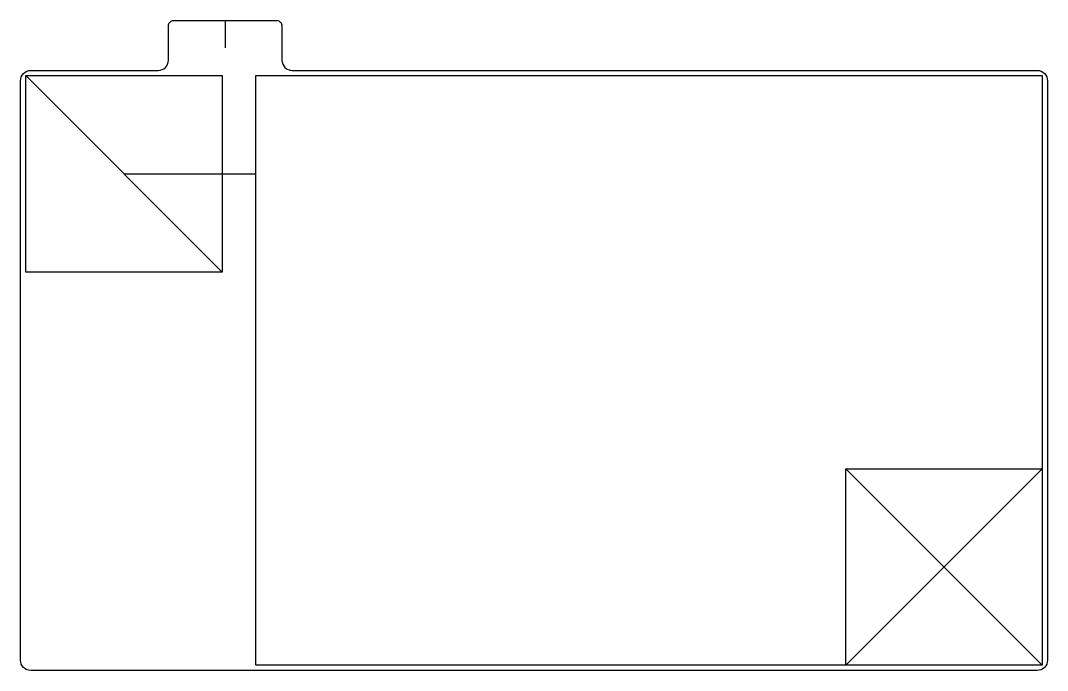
# Model space of a CAD drawing. Header units: millimetres. Extents: x -99 to 0.5, y -0.5 to 62.5.
import ezdxf

# ---------------------------------------------------------------- set-up
doc = ezdxf.new("R2010")
doc.units = ezdxf.units.MM
doc.layers.get('0').update_dxf_attribs({"linetype": 'CONTINUOUS'})

msp = doc.modelspace()

# ---------------------------------------------------------------- linework, layer by layer
for p, q in [((-79.1721, 62.485), (-79.1721, 59.8494)), ((-98.5, 57.15), (-79.45, 38.1)), ((-88.975, 47.625), (-76.2, 47.625)), ((-19.05, 19.05), (0, 0))]:
    msp.add_line(p, q)
msp.add_lwpolyline([(-0.5, -0.5), (-98, -0.5, -0.4142136), (-99, 0.5), (-99, 56.65, -0.4142136), (-98, 57.65), (-85.6721, 57.65, 0.4142136), (-84.6721, 58.65), (-84.6721, 61.985, -0.4142136), (-84.1721, 62.485), (-74.1721, 62.485, -0.4142136), (-73.6721, 61.985), (-73.6721, 58.65, 0.4142136), (-72.6721, 57.65), (-0.5, 57.65, -0.4142136), (0.5, 56.65), (0.5, 0.5, -0.4142136)], format="xyb", close=True)
for points in [[(-98.5, 57.15), (-79.45, 57.15), (-79.45, 38.1), (-98.5, 38.1)], [(0, 0), (-76.2, 0), (-76.2, 57.15), (0, 57.15)], [(-19.05, 0), (-19.05, 19.05), (0, 19.05)]]:
    msp.add_lwpolyline(points, close=True)

doc.saveas('drawing.dxf')
